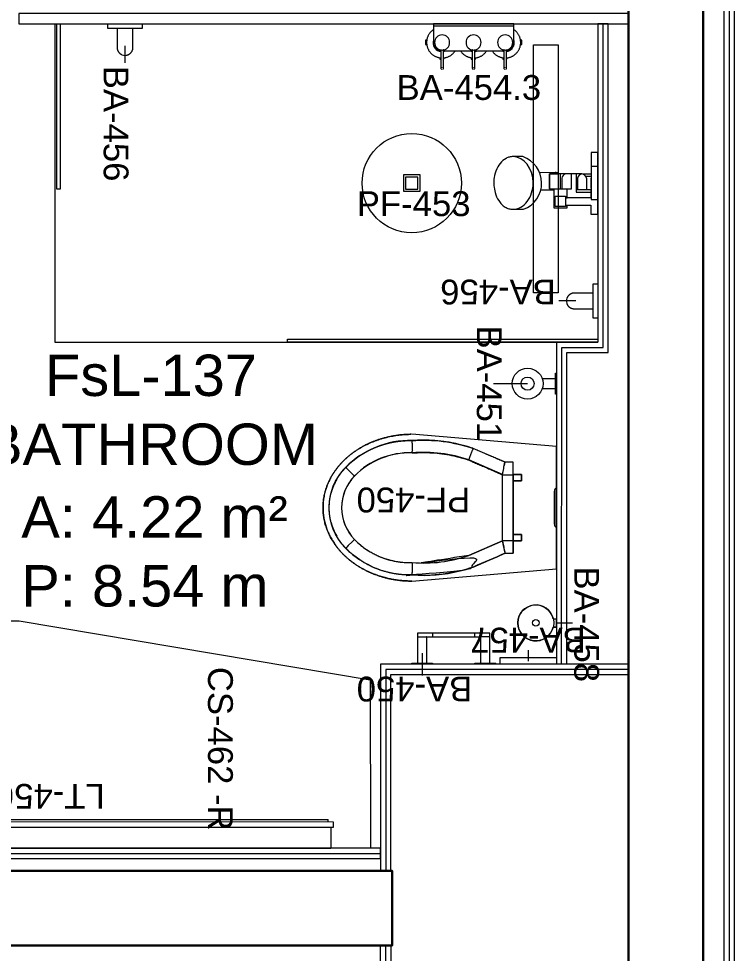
# Model space of a CAD drawing. Header units: centimetres. Extents: x 118932 to 154602, y -32682 to -23521.
# Drawn here: x 141401.2 to 141574.2, y -28250.2 to -28024.1 of the extents above; entities that cross this region are included whole.
import ezdxf

# ---------------------------------------------------------------- set-up
doc = ezdxf.new("R2010")
doc.units = ezdxf.units.CM
doc.header["$LTSCALE"] = 50
doc.header["$MEASUREMENT"] = 0
for name, color, linetype, lineweight, true_color in [('GEN_00_BL_Yazı', 7, 'Continuous', 0, 0x4f5250), ('GEN_00_BL_Ölçü Dış', 7, 'Continuous', 5, 0x766a5e), ('GEN_02_TF_Islak Hacim', 7, 'Continuous', 5, 0x007cb0), ('GEN_02_TF_Mobilya', 7, 'Continuous', 5, 0x745e3d), ('GEN_05_ML_Alçıpan', 7, 'Continuous', 18, 0x008b29), ('GEN_05_ML_Alçıpan_giydirme', 7, 'Continuous', 18, 0x7ebab5), ('KALACAK DUVARLAR', 7, 'Continuous', 30, 0x005387)]:
    doc.layers.add(name, color=color, linetype=linetype, lineweight=lineweight, true_color=true_color)
doc.styles.add('ARIAL', font='arial.ttf')
doc.styles.add('Arial_6', font='arial.ttf', dxfattribs={"height": 59.5325})

# ---------------------------------------------------------------- blocks, each defined once
blk = doc.blocks.new('KALACAK DUVALAR LEVEL 0 C BLOK')
at = {"layer": 'KALACAK DUVARLAR', "elevation": 0}
blk.add_lwpolyline([(651.07, 576.4), (633.07, 576.4), (633.07, 135.43), (589.76, 135.43), (589.76, 122.43), (651.07, 122.43)], close=True, dxfattribs=at)
blk.add_lwpolyline([(394.95, 346.83), (575.91, 346.83), (575.91, 364.83), (394.77, 364.83)], dxfattribs=at)
blk = doc.blocks.new('452 faucet')
at = {"layer": 'GEN_02_TF_Islak Hacim'}
for p, q in [((-1.94, 2.66), (-2.04, 2.66)), ((-2.04, 2.15), (-1.95, 2.15))]:
    blk.add_line(p, q, dxfattribs=at)
at = {"layer": 'GEN_02_TF_Islak Hacim', "flags": 128}
for points in [[(2.66, 1.5), (10.93, 9.85), (7.98, 12.81), (-0.43, 4.57)], [(2.77, 1.91), (7.78, 6.92), (4.95, 9.74), (-0.12, 4.67)]]:
    blk.add_lwpolyline(points, dxfattribs=at)
at = {"layer": 'GEN_02_TF_Islak Hacim'}
for start, end in [(103.2039, 349.4026), (111.0963, 172.457), (184.6196, 339.2871)]:
    blk.add_arc((0.43, 2.35), 2.38, start, end, dxfattribs=at)
blk = doc.blocks.new('pr 451 rooms sink')
at = {"layer": 'GEN_00_BL_Yazı'}
blk.add_line((-9.51, -14.12), (-9.51, -11.21), dxfattribs=at)
at = {"layer": 'GEN_02_TF_Islak Hacim'}
for radius in [20, 18.5, 3.27]:
    blk.add_circle((0, -5), radius, dxfattribs=at)
blk.add_blockref('452 faucet', (-17.93, -22.35))
at = {"layer": 'GEN_00_BL_Yazı', "char_height": 6, "width": 26.0709, "attachment_point": 1, "style": 'Arial_6'}
for s, insert in [('PF-451', (-10.85, 6.59)), ('PF-452', (-14.51, -6.87))]:
    blk.add_mtext(s, dxfattribs=dict(at, insert=insert))
blk = doc.blocks.new('RIGHT 462 TEZGAH')
at = {"layer": 'GEN_02_TF_Islak Hacim'}
blk.add_lwpolyline([(37.08, 37.08), (-1.81, -1.81), (-47.77, 44.15), (-97.71, 114.31), (-68.98, 143.15), (37.08, 37.08)], dxfattribs=at)
at = {"rotation": 136.276019371548}
blk.add_blockref('pr 451 rooms sink', (-10.57, 38.77), dxfattribs=at)
at = {"layer": 'GEN_00_BL_Yazı', "insert": (-76.43, 88.58), "char_height": 6, "width": 40.3913, "attachment_point": 1, "rotation": 45, "style": 'Arial_6'}
blk.add_mtext('CS-462 -R', dxfattribs=at)
blk = doc.blocks.new('40LIK DUS CAMİ')
at = {"layer": 'GEN_02_TF_Islak Hacim', "elevation": 0}
blk.add_lwpolyline([(0, 1.24), (40, 1.24), (40, 0.44), (0, 0.44)], close=True, dxfattribs=at)
blk = doc.blocks.new('75lik DUS CAMİ')
at = {"layer": 'GEN_02_TF_Islak Hacim'}
blk.add_lwpolyline([(0, 0), (0, 75), (0.8, 75), (0.8, 0)], close=True, dxfattribs=at)
blk = doc.blocks.new('Raindance shower combo - PF-453 SHOWER SYSTEM-14821002-TYPE J')
at = {"layer": 'GEN_02_TF_Islak Hacim'}
for p, q in [((50.6, -3), (50.6, -19.3)), ((85, -3), (50.6, -3)), ((50.6, -19.3), (85, -19.3)), ((85, -3), (85, -19.6)), ((165, -3), (85, -3)), ((85, -19.6), (165, -19.6)), ((103.2, -19.6), (103.2, -39.9)), ((109.1, -19.6), (109.1, -32.1)), ((136.8, -19.6), (113.1, -19.6)), ((138.6, -20.1), (160.7, -20.1)), ((140.8, -55.5), (140.8, -20.1)), ((146.7, -55.5), (146.7, -20.1)), ((160.7, -20.1), (160.7, -77.5)), ((165, -19.6), (165, -3)), ((200.1, -3), (165, -3)), ((178, -20.1), (200.1, -20.1)), ((178, -77.4), (178, -20.1)), ((200.1, -20.1), (200.1, -3)), ((102.9, -41.5), (102.9, -80.9)), ((102.9, -55.5), (146.7, -55.5)), ((139, -66.9), (102.9, -66.9)), ((136.8, -55.5), (140.8, -55.5)), ((139, -119.9), (139, -66.9)), ((102.9, -80.9), (102.9, -119.9)), ((139.3, -77.5), (139.3, -109.5)), ((160.7, -77.5), (139.3, -77.5)), ((156.8, -106), (156.8, -81)), ((156.8, -81), (181.8, -81)), ((160.7, -81), (160.7, -77.4)), ((185.2, -77.4), (178, -77.4)), ((178, -81), (178, -77.4)), ((181.8, -81), (181.8, -106)), ((185.2, -109.5), (185.2, -77.4)), ((99.5, -106.3), (100.1, -143.6)), ((139, -93.7), (102.9, -93.7)), ((102.9, -119.9), (102.9, -97.5)), ((139.3, -109.5), (185.2, -109.5)), ((142.3, -109.5), (141.8, -141)), ((181.8, -106), (156.8, -106)), ((102.9, -119.9), (139, -119.9)), ((139, -119.9), (102.9, -119.9)), ((61, -184.6), (61, -208.3)), ((188.3, -208.3), (188.3, -182.8))]:
    blk.add_line(p, q, dxfattribs=at)
for points in [[(113.1, -30.8), (140.8, -30.8)], [(113.1, -52.1), (140.8, -52.1)], [(113.1, -89.8), (139, -89.8)]]:
    blk.add_lwpolyline(points, dxfattribs=at)
for points in [[(144.9, -433), (105.1, -433), (105.1, -473), (144.9, -473)], [(139.7, -438.3), (110.3, -438.4), (110.3, -467.8), (139.7, -467.8)]]:
    blk.add_lwpolyline(points, close=True, dxfattribs=at)
blk.add_circle((125, -453), 120, dxfattribs=at)
for centre, radius, start, end in [((114.5, -42.3), 11.6, 96.5318, 176.0334), ((114.4, -40.6), 11.5, 184.4156, 263.9068), ((114.5, -78), 12, 194.0613, 263.6059), ((114.5, -78), 12, 194.0613, 263.6059), ((112.1, -106), 12.6, 137, 181), ((125, -206.5), 67.6, 20.5435, 161.0787)]:
    blk.add_arc(centre, radius, start, end, dxfattribs=at)
for major_axis, start_param, end_param in [((63.7, 0), 1.576448, 3.141593), ((-63.7, 0), 3.141593, 4.718041)]:
    blk.add_ellipse((124.7, -208.3), major_axis=major_axis, ratio=0.765186, start_param=start_param, end_param=end_param, dxfattribs=at)
blk.add_open_spline([(61, -208.3), (61, -211.2), (61.7, -216.8), (66, -227.8), (76.3, -240.1), (95.1, -250.7), (112.3, -254.4), (122.2, -254.8), (124.3, -254.8), (134.9, -254.1), (148.1, -251.6), (155.1, -249.5), (165.5, -244.8), (176.6, -235.8), (183.3, -227.4), (187.4, -218), (188.3, -211.6), (188.3, -208.3)], degree=3, knots=[0, 0, 0, 0, 0.058333, 0.116667, 0.233333, 0.35, 0.466667, 0.498213, 0.618018, 0.668587, 0.668587, 0.668587, 0.782182, 0.848848, 0.915515, 0.982182, 1.048848, 1.048848, 1.048848, 1.048848], dxfattribs=at)
at = {"layer": 'GEN_00_BL_Yazı', "insert": (144.9, -585.7), "char_height": 60, "width": 132.711, "attachment_point": 1, "rotation": 90, "style": 'Arial_6'}
blk.add_mtext('PF-453', dxfattribs=at)
blk = doc.blocks.new('sanitary bag dispenser - BA-457 BAG DISPENSER-14823600-TYPE J')
at = {"layer": 'GEN_00_BL_Yazı'}
blk.add_line((145, -37.4), (145, -10.5), dxfattribs=at)
at = {"layer": 'GEN_02_TF_Islak Hacim'}
blk.add_lwpolyline([(213, -3), (213, -19.4), (77, -19.4), (77, -3)], close=True, dxfattribs=at)
at = {"layer": 'GEN_00_BL_Yazı', "insert": (5.9, -31.4), "char_height": 60, "width": 265.421, "attachment_point": 1, "style": 'Arial_6'}
blk.add_mtext('BA-457', dxfattribs=at)
blk = doc.blocks.new('Toilet_wall_hung_6505 - PF-450 TOILET-12873441-TYPE GxL')
at = {"layer": 'GEN_02_TF_Islak Hacim'}
for p, q in [((-91.8, 508.9), (-95.2, 512.3)), ((91.4, 508.9), (94.8, 512.3)), ((-177.5, 355), (-148, 5.5)), ((-177.5, 355), (-148, 5.5)), ((148, 5.5), (177.5, 355)), ((148, 5.5), (177.5, 355)), ((-80.2, 136.2), (-115.5, 217.5)), ((-115.5, 217.5), (-80.2, 136.2)), ((-80.2, 136.2), (-115.5, 217.5)), ((79.8, 136.2), (115.2, 217.5)), ((109.8, 130), (143.1, 206.7)), ((109.8, 130), (143.1, 206.7)), ((-80.2, 136.2), (79.8, 136.2)), ((-80.2, 110), (-80.2, 136.2)), ((-110.2, 130), (-110.2, 110)), ((-110.2, 130), (-110.2, 110)), ((109.8, 110), (109.8, 130)), ((109.8, 110), (109.8, 130)), ((-110.2, 110), (109.8, 110)), ((-80.2, 110), (-110.2, 110)), ((-65.2, 90), (-80.2, 90)), ((80.2, 90), (65.2, 90)), ((-148, 5.5), (148, 5.5))]:
    blk.add_line(p, q, dxfattribs=at)
at = {"layer": 'GEN_02_TF_Islak Hacim', "flags": 128}
blk.add_lwpolyline([(-143.5, 206.7, -0.102893), (-162.7, 355, -0.208147), (-98, 515.2, -0.407287), (97.6, 515.2, -0.208147), (162.3, 355, -0.102893), (143.1, 206.7), (147.7, 220.6), (151.6, 234.8), (155, 249.1), (157.9, 263.5), (160.1, 278), (161.8, 292.6), (162.9, 307.2), (163.3, 321.9), (163.3, 336.6), (162.6, 351.3), (162.3, 355, 0.103003), (146.6, 441.8)], format="xyb", dxfattribs=at)
at = {"layer": 'GEN_02_TF_Islak Hacim'}
for points in [[(76.6, 493.8, 0.195174), (0, 525, 0.196091), (-77, 493.7, 0.210216), (-132.7, 354.3)], [(80.2, 136.2), (115.5, 217.5, 0.103229), (132.7, 354.3, 0.210216), (77, 493.7, 0.198067), (0, 525, 0.198067), (-77, 493.7), (-82.4, 499.3), (-91.8, 508.9)], [(-95.2, 512.3), (-98, 515.2, 0.051366), (-126.3, 481)], [(132.3, 354.3, 0.210348), (76.6, 493.8), (82, 499.3), (91.4, 508.9)], [(125.9, 481, 0.051366), (97.6, 515.2), (94.8, 512.3)]]:
    blk.add_lwpolyline(points, format="xyb", dxfattribs=at)
at = {"layer": 'GEN_02_TF_Islak Hacim', "flags": 128}
blk.add_lwpolyline([(-162.7, 355), (-163.5, 340.3), (-163.8, 325.6), (-163.4, 311), (-162.5, 296.3), (-161, 281.7), (-158.9, 267.1), (-156.2, 252.7), (-152.9, 238.4), (-149.1, 224.2), (-144.7, 210.2), (-143.5, 206.7), (-110.2, 130), (-110.2, 110)], dxfattribs=at)
at = {"layer": 'GEN_02_TF_Islak Hacim'}
for points in [[(-65.2, 110), (-65.2, 90), (-80.2, 90), (-80.2, 110), (-80.2, 90), (-65.2, 90)], [(80.2, 110), (80.2, 90), (65.2, 90), (65.2, 110), (65.2, 90), (80.2, 90)]]:
    blk.add_lwpolyline(points, close=True, dxfattribs=at)
for centre, radius, start, end in [((-0.2, 415), 140, 104.7131, 119.5056), ((-0.2, 415), 140, 60.4414, 75.181), ((-0.2, 415), 110, 45.7018, 134.2982), ((53.7, 360.8), 186.5, 134.5053, 181.9918), ((-54.1, 360.8), 186.5, 358.0082, 45.4947), ((203.5, 326.9), 337.3, 175.3479, 198.9228), ((-203.9, 326.9), 337.3, 341.0772, 4.6521)]:
    blk.add_arc(centre, radius, start, end, dxfattribs=at)
for points, weights, knots in [([(-177.5, 355), (-177.5, 433.7), (-145, 501.8), (-88.7, 541.2), (-32.5, 580.5), (32.5, 580.5), (88.8, 541.2), (145, 501.8), (177.5, 433.7), (177.5, 355), (177.5, 371.1), (174.5, 403.2), (161.3, 449.1), (139.9, 490.2), (111.6, 524.5), (77.7, 550.3), (39.8, 566.4), (13.3, 570), (0, 570), (-13.3, 570), (-39.8, 566.4), (-77.7, 550.3), (-111.6, 524.5), (-139.9, 490.2), (-161.3, 449.1), (-174.5, 403.2), (-177.5, 371.1), (-177.5, 355)], [1, 0.910683602523, 0.910683602523, 1, 0.910683602523, 0.910683602523, 1, 0.910683602523, 0.910683602523, 1, 1, 1, 1, 1, 1, 1, 1, 1, 1, 1, 1, 1, 1, 1, 1, 1, 1, 1], [0, 0, 0, 0, 1.047198, 1.047198, 1.047198, 2.094395, 2.094395, 2.094395, 3.141593, 3.141593, 3.141593, 3.28445, 3.427307, 3.570164, 3.713021, 3.855878, 3.998736, 4.141593, 4.141593, 4.141593, 4.28445, 4.427307, 4.570164, 4.713021, 4.855878, 4.998736, 5.141593, 5.141593, 5.141593, 5.141593]), ([(-115.5, 217.5), (-130.6, 261.6), (-136.4, 307.8), (-132.7, 354.3), (-136.4, 307.8), (-130.6, 261.6), (-115.5, 217.5), (-117.6, 216.7), (-121.8, 215.1), (-129.8, 212), (-137.3, 209.1), (-142.5, 207.1), (-143.5, 206.7), (-143.5, 206.7), (-160.1, 254.4), (-166.6, 304.6), (-162.7, 355), (-162.7, 356.5), (-162.7, 358), (-162.8, 359.6), (-162.7, 362.5), (-162.7, 365.3), (-162.6, 368.2), (-162.5, 371.1), (-162.3, 374), (-162.2, 376.9), (-161.9, 379.7), (-161.6, 382.6), (-161.4, 385.5), (-161, 388.4), (-160.6, 391.2), (-160.2, 394.1), (-159.7, 396.9), (-159.2, 399.8), (-158.7, 402.6), (-158.1, 405.4), (-157.5, 408.2), (-156.8, 411.1), (-156.1, 413.8), (-155.4, 416.6), (-154.7, 419.4), (-153.8, 422.2), (-153, 425), (-152.2, 427.7), (-151.2, 430.4), (-150.3, 433.2), (-149.3, 435.9), (-148.3, 438.6), (-147.2, 441.3), (-146.1, 444), (-145, 446.6), (-143.8, 449.2), (-142.7, 451.9), (-141.4, 454.5), (-140.1, 457.1), (-138.9, 459.7), (-137.5, 462.2), (-136.1, 464.7), (-134.7, 467.3), (-133.3, 469.8), (-131.8, 472.2), (-130.3, 474.7), (-128.8, 477.1), (-127.2, 479.6), (-125.6, 482), (-124, 484.4), (-122.3, 486.7), (-120.6, 489.1), (-118.9, 491.4), (-117.1, 493.6), (-115.4, 495.9), (-113.5, 498.2), (-111.7, 500.4), (-109.8, 502.6), (-107.9, 504.7), (-106, 506.9), (-104, 509), (-102, 511.1), (-100, 513.1), (-98, 515.2), (-97.5, 515.7), (-97, 516.1), (-96.5, 516.6), (-95.1, 517.9), (-93.7, 519.1), (-92.4, 520.4), (-90.9, 521.6), (-89.5, 522.8), (-88.1, 524), (-86.6, 525.1), (-85.1, 526.3), (-83.6, 527.4), (-82.1, 528.5), (-80.6, 529.6), (-79.1, 530.7), (-77.5, 531.7), (-76, 532.7), (-74.4, 533.7), (-72.8, 534.7), (-71.2, 535.6), (-69.6, 536.6), (-67.9, 537.5), (-66.3, 538.4), (-64.7, 539.3), (-63, 540.1), (-61.3, 540.9), (-59.6, 541.7), (-57.9, 542.5), (-56.2, 543.3), (-54.5, 544), (-52.8, 544.7), (-51.1, 545.4), (-49.3, 546.1), (-47.6, 546.7), (-45.8, 547.3), (-44, 548), (-42.3, 548.5), (-40.5, 549.1), (-38.7, 549.6), (-36.9, 550.1), (-35.1, 550.6), (-33.3, 551), (-31.5, 551.4), (-29.6, 551.8), (-27.8, 552.2), (-26, 552.6), (-24.1, 552.9), (-22.3, 553.2), (-20.5, 553.5), (-18.6, 553.8), (-16.8, 554), (-14.9, 554.2), (-13, 554.4), (-11.2, 554.6), (-9.3, 554.7), (-7.5, 554.8), (-5.6, 554.9), (-3.7, 554.9), (-1.9, 555), (0, 555), (0.5, 555), (1.1, 555), (1.6, 555), (3.5, 554.9), (5.4, 554.9), (7.2, 554.8), (9.1, 554.7), (11, 554.5), (12.8, 554.4), (14.7, 554.2), (16.5, 554), (18.4, 553.8), (20.2, 553.5), (22.1, 553.2), (23.9, 552.9), (25.8, 552.5), (27.6, 552.2), (29.4, 551.8), (31.2, 551.4), (33.1, 551), (34.9, 550.5), (36.7, 550), (38.5, 549.5), (40.3, 549), (42, 548.5), (43.8, 547.9), (45.6, 547.3), (47.3, 546.7), (49.1, 546), (50.8, 545.4), (52.6, 544.7), (54.3, 543.9), (56, 543.2), (57.7, 542.4), (59.4, 541.7), (61.1, 540.9), (62.8, 540), (64.4, 539.2), (66.1, 538.3), (67.7, 537.4), (69.3, 536.5), (71, 535.6), (72.5, 534.6), (74.1, 533.6), (75.7, 532.6), (77.3, 531.6), (78.8, 530.5), (80.4, 529.5), (81.9, 528.4), (83.4, 527.3), (84.9, 526.2), (86.3, 525), (87.8, 523.9), (89.3, 522.7), (90.7, 521.5), (92.1, 520.3), (93.5, 519), (94.9, 517.8), (96.2, 516.5), (97.6, 515.2), (98.7, 514.1), (99.7, 513), (100.8, 512), (102.8, 509.9), (104.8, 507.8), (106.7, 505.6), (108.6, 503.5), (110.5, 501.3), (112.4, 499.1), (114.2, 496.8), (116, 494.6), (117.8, 492.3), (119.5, 490), (121.2, 487.7), (122.9, 485.4), (124.5, 483), (126.1, 480.6), (127.8, 478.2), (129.3, 475.7), (130.8, 473.3), (132.3, 470.8), (133.7, 468.3), (135.1, 465.8), (136.6, 463.3), (137.9, 460.7), (139.2, 458.1), (140.5, 455.6), (141.7, 452.9), (142.9, 450.3), (144.1, 447.7), (145.3, 445), (146.4, 442.4), (147.5, 439.7), (148.5, 437), (149.5, 434.3), (150.5, 431.6), (151.4, 428.8), (152.2, 426.1), (153.1, 423.4), (153.9, 420.6), (154.7, 417.8), (155.5, 415), (156.1, 412.2), (156.8, 409.4), (157.5, 406.6), (158, 403.8), (158.6, 400.9), (159.1, 398.1), (159.6, 395.2), (160, 392.4), (160.5, 389.5), (160.8, 386.7), (161.1, 383.8), (161.4, 380.9), (161.7, 378.1), (161.9, 375.2), (162.1, 372.3), (162.2, 369.4), (162.3, 366.5), (162.4, 363.7), (162.3, 360.8), (162.3, 357.9), (162.3, 355)], [1, 0.985941487209, 0.985941487209, 1, 0.985941483871, 0.985941483871, 1, 1, 1, 1, 1, 1, 1, 1, 0.986032014241, 0.986032014241, 1, 1, 1, 1, 1, 1, 1, 1, 1, 1, 1, 1, 1, 1, 1, 1, 1, 1, 1, 1, 1, 1, 1, 1, 1, 1, 1, 1, 1, 1, 1, 1, 1, 1, 1, 1, 1, 1, 1, 1, 1, 1, 1, 1, 1, 1, 1, 1, 1, 1, 1, 1, 1, 1, 1, 1, 1, 1, 1, 1, 1, 1, 1, 1, 1, 1, 1, 1, 1, 1, 1, 1, 1, 1, 1, 1, 1, 1, 1, 1, 1, 1, 1, 1, 1, 1, 1, 1, 1, 1, 1, 1, 1, 1, 1, 1, 1, 1, 1, 1, 1, 1, 1, 1, 1, 1, 1, 1, 1, 1, 1, 1, 1, 1, 1, 1, 1, 1, 1, 1, 1, 1, 1, 1, 1, 1, 1, 1, 1, 1, 1, 1, 1, 1, 1, 1, 1, 1, 1, 1, 1, 1, 1, 1, 1, 1, 1, 1, 1, 1, 1, 1, 1, 1, 1, 1, 1, 1, 1, 1, 1, 1, 1, 1, 1, 1, 1, 1, 1, 1, 1, 1, 1, 1, 1, 1, 1, 1, 1, 1, 1, 1, 1, 1, 1, 1, 1, 1, 1, 1, 1, 1, 1, 1, 1, 1, 1, 1, 1, 1, 1, 1, 1, 1, 1, 1, 1, 1, 1, 1, 1, 1, 1, 1, 1, 1, 1, 1, 1, 1, 1, 1, 1, 1, 1, 1, 1, 1, 1, 1, 1, 1, 1, 1, 1, 1, 1, 1, 1, 1, 1, 1, 1, 1, 1, 1, 1], [0, 0, 0, 0, 0.411459, 0.411459, 0.411459, 0.822918, 0.822918, 0.822918, 0.965775, 1.108632, 1.394346, 1.608632, 1.822918, 1.822918, 1.822918, 2.233045, 2.233045, 2.233045, 3.233045, 3.233045, 3.233045, 4.233045, 4.233045, 4.233045, 5.233045, 5.233045, 5.233045, 6.233045, 6.233045, 6.233045, 7.233045, 7.233045, 7.233045, 8.233045, 8.233045, 8.233045, 9.233045, 9.233045, 9.233045, 10.233045, 10.233045, 10.233045, 11.233045, 11.233045, 11.233045, 12.233045, 12.233045, 12.233045, 13.233045, 13.233045, 13.233045, 14.233045, 14.233045, 14.233045, 15.233045, 15.233045, 15.233045, 16.233045, 16.233045, 16.233045, 17.233045, 17.233045, 17.233045, 18.233045, 18.233045, 18.233045, 19.233045, 19.233045, 19.233045, 20.233045, 20.233045, 20.233045, 21.233045, 21.233045, 21.233045, 22.233045, 22.233045, 22.233045, 23.233045, 23.233045, 23.233045, 24.233045, 24.233045, 24.233045, 25.233045, 25.233045, 25.233045, 26.233045, 26.233045, 26.233045, 27.233045, 27.233045, 27.233045, 28.233045, 28.233045, 28.233045, 29.233045, 29.233045, 29.233045, 30.233045, 30.233045, 30.233045, 31.233045, 31.233045, 31.233045, 32.233045, 32.233045, 32.233045, 33.233045, 33.233045, 33.233045, 34.233045, 34.233045, 34.233045, 35.233045, 35.233045, 35.233045, 36.233045, 36.233045, 36.233045, 37.233045, 37.233045, 37.233045, 38.233045, 38.233045, 38.233045, 39.233045, 39.233045, 39.233045, 40.233045, 40.233045, 40.233045, 41.233045, 41.233045, 41.233045, 42.233045, 42.233045, 42.233045, 43.233045, 43.233045, 43.233045, 44.233045, 44.233045, 44.233045, 45.233045, 45.233045, 45.233045, 46.233045, 46.233045, 46.233045, 47.233045, 47.233045, 47.233045, 48.233045, 48.233045, 48.233045, 49.233045, 49.233045, 49.233045, 50.233045, 50.233045, 50.233045, 51.233045, 51.233045, 51.233045, 52.233045, 52.233045, 52.233045, 53.233045, 53.233045, 53.233045, 54.233045, 54.233045, 54.233045, 55.233045, 55.233045, 55.233045, 56.233045, 56.233045, 56.233045, 57.233045, 57.233045, 57.233045, 58.233045, 58.233045, 58.233045, 59.233045, 59.233045, 59.233045, 60.233045, 60.233045, 60.233045, 61.233045, 61.233045, 61.233045, 62.233045, 62.233045, 62.233045, 63.233045, 63.233045, 63.233045, 64.233045, 64.233045, 64.233045, 65.233045, 65.233045, 65.233045, 66.233045, 66.233045, 66.233045, 67.233045, 67.233045, 67.233045, 68.233045, 68.233045, 68.233045, 69.233045, 69.233045, 69.233045, 70.233045, 70.233045, 70.233045, 71.233045, 71.233045, 71.233045, 72.233045, 72.233045, 72.233045, 73.233045, 73.233045, 73.233045, 74.233045, 74.233045, 74.233045, 75.233045, 75.233045, 75.233045, 76.233045, 76.233045, 76.233045, 77.233045, 77.233045, 77.233045, 78.233045, 78.233045, 78.233045, 79.233045, 79.233045, 79.233045, 80.233045, 80.233045, 80.233045, 81.233045, 81.233045, 81.233045, 82.233045, 82.233045, 82.233045, 83.233045, 83.233045, 83.233045, 84.233045, 84.233045, 84.233045, 84.233045]), ([(-77, 493.8), (-114.8, 456.6), (-134.5, 407.3), (-132.7, 354.3), (-136, 354.4), (-142.7, 354.5), (-152.7, 354.8), (-160.6, 354.9), (-162.7, 355), (-162.7, 355), (-163.1, 369.8), (-162, 384.6), (-159.3, 399.2)], [1, 0.943504881062, 0.943504881062, 1, 1, 1, 1, 1, 1, 1, 0.996491355806, 0.996491355806, 1], [0, 0, 0, 0, 0.8293, 0.8293, 0.8293, 1.043586, 1.257872, 1.543586, 1.8293, 1.8293, 1.8293, 2.034582, 2.034582, 2.034582, 2.034582]), ([(162.3, 355), (166.2, 304.6), (159.7, 254.4), (143.1, 206.7), (132, 181.1), (120.9, 155.6), (109.8, 130), (109.8, 123.3), (109.8, 116.7), (109.8, 110), (99.8, 110), (89.8, 110), (79.8, 110), (79.8, 118.7), (79.8, 127.5), (79.8, 136.2), (91.6, 163.3), (103.4, 190.4), (115.2, 217.5), (130.3, 261.6), (136, 307.8), (132.3, 354.3), (135.6, 354.3), (142.3, 354.5), (152.3, 354.8), (160.2, 354.9), (162.3, 355), (162.3, 355)], [1, 0.986032014241, 0.986032014241, 1, 1, 1, 1, 1, 1, 1, 1, 1, 1, 1, 1, 1, 1, 1, 1, 0.985941483871, 0.985941483871, 1, 1, 1, 1, 1, 1, 1], [0, 0, 0, 0, 0.410127, 0.410127, 0.410127, 1.410127, 1.410127, 1.410127, 2.410127, 2.410127, 2.410127, 3.410127, 3.410127, 3.410127, 4.410127, 4.410127, 4.410127, 5.410127, 5.410127, 5.410127, 5.821586, 5.821586, 5.821586, 6.035872, 6.250158, 6.535872, 6.821586, 6.821586, 6.821586, 6.821586])]:
    blk.add_rational_spline(points, weights, degree=3, knots=knots, dxfattribs=at)
for points, knots in [([(-80.2, 136.2), (-82.8, 135.7), (-88, 134.6), (-95.4, 133.1), (-101.7, 131.8), (-108.1, 130.4), (-110.2, 130), (-110.2, 130), (-121.3, 155.6), (-132.4, 181.1), (-143.5, 206.7), (-132.4, 181.1), (-121.3, 155.6), (-110.2, 130), (-100.2, 132.1), (-90.2, 134.2), (-80.2, 136.2), (-26.9, 136.2), (26.5, 136.2), (79.8, 136.2), (79.8, 127.5), (79.8, 118.7), (79.8, 110), (26.5, 110), (-26.9, 110), (-80.2, 110), (-80.2, 118.7), (-80.2, 127.5), (-80.2, 136.2), (-26.9, 136.2), (26.5, 136.2), (79.8, 136.2), (89.8, 134.2), (99.9, 132.2), (109.9, 130.2)], [0, 0, 0, 0, 0.166667, 0.333333, 0.5, 0.666667, 1, 1, 1, 2, 2, 2, 3, 3, 3, 4, 4, 4, 5, 5, 5, 6, 6, 6, 7, 7, 7, 8, 8, 8, 9, 9, 9, 10, 10, 10, 10]), ([(115.2, 217.5), (118.3, 216.3), (124.6, 213.9), (133.9, 210.3), (141.2, 207.4), (143.1, 206.7), (143.1, 206.7)], [-1, -1, -1, -1, -0.785714, -0.571429, -0.285714, 0, 0, 0, 0]), ([(79.8, 136.2), (82.4, 135.7), (87.7, 134.6), (95, 133.1), (101.3, 131.8), (107.7, 130.4), (109.8, 130), (109.8, 130)], [0, 0, 0, 0, 0.166667, 0.333333, 0.5, 0.666667, 1, 1, 1, 1]), ([(-48.3, 5.5), (-48.2, 5.7), (-47.9, 6.1), (-47.5, 6.6), (-46.9, 7.2), (-46.1, 8), (-45.2, 8.6), (-44.4, 9), (-43.6, 9.3), (-42.2, 9.8), (-40.9, 10), (-40, 10), (-13.3, 10), (13.3, 10), (40, 10), (13.3, 10), (-13.3, 10), (-40, 10), (-13.3, 10), (13.3, 10), (40, 10), (40.9, 10), (42.2, 9.8), (43.8, 9.3), (44.8, 8.8), (45.6, 8.3), (46.3, 7.8), (46.9, 7.2), (47.5, 6.6), (47.9, 6.1), (48.2, 5.7), (48.3, 5.5)], [0, 0, 0, 0, 0.043096, 0.084763, 0.12643, 0.209763, 0.293096, 0.334763, 0.37643, 0.459763, 0.62643, 0.62643, 0.62643, 1.62643, 1.62643, 1.62643, 2.62643, 2.62643, 2.62643, 3.62643, 3.62643, 3.62643, 3.793096, 3.87643, 3.959763, 4.00143, 4.043096, 4.12643, 4.168096, 4.209763, 4.25286, 4.25286, 4.25286, 4.25286])]:
    blk.add_open_spline(points, degree=3, knots=knots, dxfattribs=at)
at = {"layer": 'GEN_00_BL_Yazı', "insert": (49.5, 214), "char_height": 60, "width": 260.709, "attachment_point": 7, "rotation": 90, "style": 'Arial_6'}
blk.add_mtext('PF-450', dxfattribs=at)
blk = doc.blocks.new('Accessory-Tissue_Holder-KOHLER-Composed-K-73148 - BA-451 SPARE TP-14820996-TYPE GxL')
at = {"layer": 'GEN_00_BL_Yazı'}
blk.add_line((-52678, -5376.6), (-52678.1, -5294), dxfattribs=at)
at = {"layer": 'GEN_02_TF_Islak Hacim'}
blk.add_lwpolyline([(-52653.4, -5226.7), (-52667.2, -5226.7), (-52688.8, -5226.7), (-52702.6, -5226.7, -0.414214), (-52703.4, -5225.8), (-52703.4, -5224.2), (-52652.6, -5224.2), (-52652.6, -5225.8, -0.414214)], format="xyb", close=True, dxfattribs=at)
for points in [[(-52688.8, -5226.7, 0.414214), (-52689.4, -5227.3), (-52689.4, -5258.6)], [(-52666.5, -5258.6), (-52666.5, -5227.3, 0.414214), (-52667.2, -5226.7)]]:
    blk.add_lwpolyline(points, format="xyb", dxfattribs=at)
for radius in [37.3, 15.9]:
    blk.add_circle((-52678, -5294.1), radius, dxfattribs=at)
at = {"layer": 'GEN_00_BL_Yazı', "insert": (-52538.9, -5356.8), "char_height": 60, "width": 265.421, "attachment_point": 3, "style": 'Arial_6'}
blk.add_mtext('BA-451', dxfattribs=at)
blk = doc.blocks.new('Accessory-Tissue_Holder-KOHLER-Composed-K-73147 - BA-450 TOILET PAPER HOLDER-14820997-TYPE GxL')
at = {"layer": 'GEN_00_BL_Yazı'}
blk.add_line((-51986.7, -5251.1), (-51986.7, -5197.1), dxfattribs=at)
at = {"layer": 'GEN_02_TF_Islak Hacim', "lineweight": 13}
for p, q in [((-52113.8, -5290.7), (-52113.8, -5299.6)), ((-52012.2, -5299.6), (-52012.2, -5290.7))]:
    blk.add_line(p, q, dxfattribs=at)
for points in [[(-52113.8, -5224.2), (-52113.8, -5225.9, -0.414214), (-52114.6, -5226.7), (-52128.5, -5226.7), (-52149.8, -5226.7), (-52163.8, -5226.7, -0.414214), (-52164.6, -5225.9), (-52164.6, -5224.2), (-52113.8, -5224.2)], [(-51961.4, -5224.2), (-51961.4, -5225.9, -0.414214), (-51962.2, -5226.7), (-51976.1, -5226.7), (-51997.4, -5226.7), (-52011.4, -5226.7, -0.414214), (-52012.2, -5225.9), (-52012.2, -5224.2), (-51961.4, -5224.2)], [(-51976.2, -5290.7, 0.414214), (-51975.3, -5289.9), (-51975.3, -5227.5, 0.414214), (-51976.1, -5226.7), (-51997.4, -5226.7, 0.414214), (-51998.2, -5227.5), (-51998.2, -5289.9, 0.414214), (-51997.4, -5290.7)], [(-52149.8, -5290.7, 0.414214), (-52150.6, -5291.5), (-52150.6, -5298.8, 0.414214), (-52149.8, -5299.6), (-51976.2, -5299.6, 0.414214), (-51975.3, -5298.8), (-51975.3, -5291.5, 0.414214), (-51976.2, -5290.7), (-51997.4, -5290.7), (-52128.6, -5290.7)]]:
    blk.add_lwpolyline(points, format="xyb", dxfattribs=at)
blk.add_lwpolyline([(-52149.8, -5226.7, 0.414214), (-52150.6, -5227.5), (-52150.6, -5289.9, 0.414214), (-52149.8, -5290.7), (-52128.6, -5290.7, 0.414214), (-52127.7, -5289.9), (-52127.7, -5227.5, 0.414214), (-52128.5, -5226.7), (-52149.8, -5226.7)], format="xyb", close=True, dxfattribs=at)
at = {"layer": 'GEN_00_BL_Yazı', "insert": (-52108.1, -5134.2), "char_height": 60, "width": 265.421, "attachment_point": 1, "style": 'Arial_6'}
blk.add_mtext('BA-450', dxfattribs=at)
blk = doc.blocks.new('Escobillero-pared_Tres-Max-tres_13463624 - BA-458 TOILET BRUSH HOLDER-14820998-TYPE J')
at = {"layer": 'GEN_00_BL_Yazı'}
blk.add_line((0, 50), (0, 88.6), dxfattribs=at)
at = {"layer": 'GEN_02_TF_Islak Hacim'}
for p, q in [((-10, 42.3), (-10, 50)), ((-10, 50), (10, 50)), ((10, 50), (-10, 50)), ((-10, 42.3), (-10, 50)), ((10, 50), (10, 42.3)), ((10, 42.3), (10, 50))]:
    blk.add_line(p, q, dxfattribs=at)
for radius in [43.5, 8]:
    blk.add_circle((0, 0), radius, dxfattribs=at)
blk.add_arc((0, 0), 43.5, 103.2903, 76.7097, dxfattribs=at)
at = {"layer": 'GEN_00_BL_Yazı', "insert": (143, 153.2), "char_height": 60, "width": 265.421, "attachment_point": 3, "style": 'Arial_6'}
blk.add_mtext('BA-458', dxfattribs=at)
blk = doc.blocks.new('Soap Dispenser - Trio - BA-454 SOAP DISPENSER triple-14820993-TYPE GxL')
at = {"layer": 'GEN_02_TF_Islak Hacim'}
for p, q in [((-79.4, 102.6), (-79.4, 62.6)), ((-73.5, 62.6), (-73.5, 102.6)), ((-3, 102.6), (-3, 62.6)), ((3, 62.6), (3, 102.6)), ((73.1, 102.6), (73.1, 62.6)), ((79, 62.6), (79, 102.6)), ((-79, 85), (-80.8, 85)), ((-80.8, 85), (-80.8, 82.9)), ((-80.8, 82.9), (-79, 82.9)), ((-80.8, 82.9), (-80.8, 81.6)), ((-70.8, 85), (-74.1, 85)), ((-73.9, 82.9), (-70.8, 82.9)), ((-70.8, 82.9), (-70.8, 85)), ((-70.8, 81.6), (-70.8, 82.9)), ((-2.6, 85), (-4.4, 85)), ((-4.4, 85), (-4.4, 83.1)), ((-4.4, 83.1), (-2.6, 83.1)), ((-4.4, 83.1), (-4.4, 81.6)), ((2.3, 83.1), (5.6, 83.1)), ((5.6, 85), (2.4, 85)), ((5.6, 83.1), (5.6, 85)), ((5.6, 81.6), (5.6, 83.1)), ((73.5, 85), (71.7, 85)), ((71.7, 85), (71.7, 83.1)), ((71.7, 83.1), (73.5, 83.1)), ((71.7, 83.1), (71.7, 81.6)), ((81.7, 85), (78.4, 85)), ((78.4, 83.1), (81.7, 83.1)), ((81.7, 83.1), (81.7, 85)), ((81.7, 81.6), (81.7, 83.1)), ((-114.6, 49.5), (-117, 49.5)), ((-117, 49.5), (-117, 39.5)), ((-114.6, 39.5), (-114.6, 49.5)), ((-112.7, 49.5), (-114.6, 49.5)), ((-79.4, 62.6), (-79.3, 62.6)), ((-77.9, 62.6), (-79.4, 62.6)), ((-73.5, 62.6), (-75, 62.6)), ((-2.9, 65), (-73.6, 65)), ((-73.6, 62.6), (-73.5, 62.6)), ((-3, 62.6), (-2.9, 62.6)), ((-1.5, 62.6), (-3, 62.6)), ((3, 62.6), (1.5, 62.6)), ((73.2, 65), (2.9, 65)), ((2.9, 62.6), (3, 62.6)), ((73.1, 62.6), (73.2, 62.6)), ((74.5, 62.6), (73.1, 62.6)), ((79, 62.6), (77.5, 62.6)), ((78.9, 62.6), (79, 62.6)), ((114.2, 49.5), (112.3, 49.5)), ((115.9, 49.5), (114.2, 49.5)), ((114.2, 49.5), (114.2, 39.5)), ((115.9, 39.5), (115.9, 49.5)), ((-117, 39.5), (-114.6, 39.5)), ((-114.6, 39.5), (-112.5, 39.5)), ((-97, 45), (-97, 0)), ((97, 0), (97, 45)), ((112.3, 39.5), (114.2, 39.5)), ((114.2, 39.5), (115.9, 39.5)), ((97, 5), (-97, 5)), ((-97, 5), (-97, 0)), ((-97, 0), (97, 0)), ((-97, 0), (97, 0)), ((97, 0), (97, 5))]:
    blk.add_line(p, q, dxfattribs=at)
at = {"layer": 'GEN_02_TF_Islak Hacim', "flags": 128}
for points in [[(-79.4, 107.6), (-79.4, 107.6), (-79.4, 107.6), (-79.4, 107.6), (-79.4, 107.5), (-79.4, 107.5), (-79.4, 107.4), (-79.4, 107.4), (-79.4, 107.3), (-79.4, 107.3), (-79.4, 107.2), (-79.4, 107.1), (-79.4, 107), (-79.4, 106.9), (-79.4, 106.8), (-79.4, 106.7), (-79.4, 106.6), (-79.4, 106.5), (-79.4, 106.4), (-79.4, 106.2), (-79.4, 106.1), (-79.4, 105.9), (-79.4, 105.8), (-79.4, 105.6), (-79.4, 105.5), (-79.4, 105.3), (-79.4, 105.1), (-79.4, 104.9), (-79.4, 104.8), (-79.4, 104.6), (-79.4, 104.4), (-79.4, 104.2), (-79.4, 104), (-79.4, 103.8), (-79.4, 103.6), (-79.4, 103.4), (-79.4, 103.2), (-79.4, 103), (-79.4, 102.8), (-79.4, 102.6), (-79.4, 102.6)], [(-73.5, 102.6), (-73.5, 102.8), (-73.5, 103), (-73.5, 103.2), (-73.5, 103.4), (-73.5, 103.6), (-73.5, 103.8), (-73.5, 104), (-73.5, 104.2), (-73.5, 104.4), (-73.5, 104.5), (-73.5, 104.7), (-73.5, 104.9), (-73.5, 105.1), (-73.5, 105.2), (-73.5, 105.4), (-73.5, 105.6), (-73.5, 105.7), (-73.5, 105.9), (-73.5, 106), (-73.5, 106.2), (-73.5, 106.3), (-73.5, 106.4), (-73.5, 106.6), (-73.5, 106.7), (-73.5, 106.8), (-73.5, 106.9), (-73.5, 107), (-73.5, 107.1), (-73.5, 107.2), (-73.5, 107.3), (-73.5, 107.3), (-73.5, 107.4), (-73.5, 107.4), (-73.5, 107.5), (-73.5, 107.5), (-73.5, 107.5), (-73.5, 107.6), (-73.5, 107.6), (-73.5, 107.6)], [(-3, 107.6), (-3, 107.6), (-3, 107.6), (-3, 107.6), (-3, 107.5), (-3, 107.5), (-3, 107.4), (-3, 107.4), (-3, 107.3), (-3, 107.3), (-3, 107.2), (-3, 107.1), (-3, 107), (-3, 106.9), (-3, 106.8), (-3, 106.7), (-3, 106.6), (-3, 106.5), (-3, 106.4), (-3, 106.2), (-3, 106.1), (-3, 105.9), (-3, 105.8), (-3, 105.6), (-3, 105.5), (-3, 105.3), (-3, 105.1), (-3, 104.9), (-3, 104.8), (-3, 104.6), (-3, 104.4), (-3, 104.2), (-3, 104), (-3, 103.8), (-3, 103.6), (-3, 103.4), (-3, 103.2), (-3, 103), (-3, 102.8), (-3, 102.6), (-3, 102.6)], [(3, 102.6), (3, 102.8), (3, 103), (3, 103.2), (3, 103.4), (3, 103.6), (3, 103.8), (3, 104), (3, 104.2), (3, 104.4), (3, 104.5), (3, 104.7), (3, 104.9), (3, 105.1), (3, 105.2), (3, 105.4), (3, 105.6), (3, 105.7), (3, 105.9), (3, 106), (3, 106.2), (3, 106.3), (3, 106.4), (3, 106.6), (3, 106.7), (3, 106.8), (3, 106.9), (3, 107), (3, 107.1), (3, 107.2), (3, 107.3), (3, 107.3), (3, 107.4), (3, 107.4), (3, 107.5), (3, 107.5), (3, 107.5), (3, 107.6), (3, 107.6), (3, 107.6)], [(73.1, 107.6), (73.1, 107.6), (73.1, 107.6), (73.1, 107.6), (73.1, 107.5), (73.1, 107.5), (73.1, 107.4), (73.1, 107.4), (73.1, 107.3), (73.1, 107.3), (73.1, 107.2), (73.1, 107.1), (73.1, 107), (73.1, 106.9), (73.1, 106.8), (73.1, 106.7), (73.1, 106.6), (73.1, 106.5), (73.1, 106.4), (73.1, 106.2), (73.1, 106.1), (73.1, 105.9), (73.1, 105.8), (73.1, 105.6), (73.1, 105.5), (73.1, 105.3), (73.1, 105.1), (73.1, 104.9), (73.1, 104.8), (73.1, 104.6), (73.1, 104.4), (73.1, 104.2), (73.1, 104), (73.1, 103.8), (73.1, 103.6), (73.1, 103.4), (73.1, 103.2), (73.1, 103), (73.1, 102.8), (73.1, 102.6), (73.1, 102.6)], [(79, 102.6), (79, 102.8), (79, 103), (79, 103.2), (79, 103.4), (79, 103.6), (79, 103.8), (79, 104), (79, 104.2), (79, 104.4), (79, 104.5), (79, 104.7), (79, 104.9), (79, 105.1), (79, 105.2), (79, 105.4), (79, 105.6), (79, 105.7), (79, 105.9), (79, 106), (79, 106.2), (79, 106.3), (79, 106.4), (79, 106.6), (79, 106.7), (79, 106.8), (79, 106.9), (79, 107), (79, 107.1), (79, 107.2), (79, 107.3), (79, 107.3), (79, 107.4), (79, 107.4), (79, 107.5), (79, 107.5), (79, 107.5), (79, 107.6), (79, 107.6), (79, 107.6)], [(-79, 82.4), (-80.5, 82.2), (-82, 82), (-83.5, 81.8), (-85, 81.5), (-86.4, 81.1), (-87.9, 80.7), (-89.3, 80.2), (-90.7, 79.7), (-92.1, 79.1), (-93.4, 78.4), (-94.7, 77.7), (-96, 76.9), (-97.3, 76.1), (-98.5, 75.3), (-99.7, 74.4), (-100.9, 73.4), (-102, 72.4), (-103.1, 71.4), (-104.1, 70.3), (-105.1, 69.2), (-106, 68), (-106.9, 66.8), (-107.8, 65.6), (-108.6, 64.3), (-109.3, 63), (-110, 61.7), (-110.7, 60.3), (-111.3, 58.9), (-111.8, 57.5), (-112.3, 56.1), (-112.7, 54.7), (-113, 53.2), (-113.3, 51.7), (-113.6, 50.2), (-113.8, 48.8), (-113.9, 47.3), (-113.9, 45.8), (-113.9, 45)], [(-45.5, 66.1), (-46.4, 67.4), (-47.3, 68.5), (-48.3, 69.7), (-49.3, 70.8), (-50.3, 71.9), (-51.4, 72.9), (-52.6, 73.9), (-53.7, 74.8), (-54.9, 75.7), (-56.2, 76.5), (-57.5, 77.3), (-58.8, 78), (-60.1, 78.7), (-61.5, 79.3), (-62.9, 79.9), (-64.3, 80.4), (-65.7, 80.9), (-67.1, 81.3), (-68.6, 81.6), (-70.1, 81.9), (-71.6, 82.1), (-73, 82.3)], [(-2.6, 82.4), (-4.1, 82.2), (-5.6, 82), (-7.1, 81.8), (-8.5, 81.5), (-10, 81.1), (-11.4, 80.7), (-12.8, 80.2), (-14.2, 79.7), (-15.6, 79.1), (-17, 78.4), (-18.3, 77.7), (-19.6, 76.9), (-20.8, 76.1), (-22.1, 75.3), (-23.3, 74.4), (-24.4, 73.4), (-25.5, 72.4), (-26.6, 71.4), (-27.7, 70.3), (-28.6, 69.2), (-29.6, 68), (-30.5, 66.8), (-31.3, 65.6)], [(31, 66.1), (30.1, 67.4), (29.2, 68.5), (28.2, 69.7), (27.2, 70.8), (26.1, 71.9), (25, 72.9), (23.9, 73.9), (22.7, 74.8), (21.5, 75.7), (20.3, 76.5), (19, 77.3), (17.7, 78), (16.3, 78.7), (15, 79.3), (13.6, 79.9), (12.2, 80.4), (10.8, 80.9), (9.3, 81.3), (7.8, 81.6), (6.4, 81.9), (4.9, 82.1), (3.4, 82.3)], [(73.4, 82.4), (71.9, 82.2), (70.5, 82), (69, 81.8), (67.5, 81.5), (66.1, 81.1), (64.6, 80.7), (63.2, 80.2), (61.8, 79.7), (60.4, 79.1), (59.1, 78.4), (57.8, 77.7), (56.5, 76.9), (55.2, 76.1), (54, 75.3), (52.8, 74.4), (51.6, 73.4), (50.5, 72.4), (49.4, 71.4), (48.4, 70.3), (47.4, 69.2), (46.4, 68), (45.6, 66.8), (44.7, 65.6)], [(113.5, 45), (113.5, 46.5), (113.4, 48), (113.3, 49.4), (113.1, 50.9), (112.8, 52.4), (112.5, 53.9), (112.1, 55.3), (111.6, 56.8), (111.1, 58.2), (110.6, 59.6), (110, 60.9), (109.3, 62.3), (108.6, 63.6), (107.8, 64.9), (107, 66.1), (106.1, 67.4), (105.2, 68.5), (104.2, 69.7), (103.2, 70.8), (102.2, 71.9), (101.1, 72.9), (99.9, 73.9), (98.8, 74.8), (97.5, 75.7), (96.3, 76.5), (95, 77.3), (93.7, 78), (92.4, 78.7), (91, 79.3), (89.6, 79.9), (88.2, 80.4), (86.8, 80.9), (85.3, 81.3), (83.9, 81.6), (82.4, 81.9), (80.9, 82.1), (79.4, 82.3)], [(-113.9, 45), (-113.9, 43.5), (-113.8, 42), (-113.7, 40.5), (-113.5, 39), (-113.2, 37.5), (-112.9, 36), (-112.5, 34.6), (-112, 33.2), (-111.5, 31.7), (-111, 30.4), (-110.4, 29), (-109.7, 27.6), (-109, 26.3), (-108.2, 25), (-107.4, 23.8), (-106.5, 22.6), (-105.6, 21.4), (-104.6, 20.2), (-103.6, 19.1), (-102.6, 18.1), (-101.5, 17), (-100.3, 16.1), (-99.2, 15.1), (-98, 14.2)], [(98.1, 14.6), (99.3, 15.5), (100.5, 16.5), (101.6, 17.5), (102.7, 18.5), (103.7, 19.6), (104.7, 20.8), (105.6, 21.9), (106.5, 23.1), (107.4, 24.4), (108.2, 25.6), (108.9, 26.9), (109.6, 28.3), (110.3, 29.6), (110.8, 31), (111.4, 32.4), (111.8, 33.8), (112.3, 35.3), (112.6, 36.7), (112.9, 38.2), (113.2, 39.7), (113.3, 41.2), (113.5, 42.6), (113.5, 44.1), (113.5, 45)]]:
    blk.add_lwpolyline(points, dxfattribs=at)
at = {"layer": 'GEN_02_TF_Islak Hacim'}
for centre, radius, start, end in [((-76.4, 107.6), 2.98, 120, 180), ((-76.4, 107.6), 2.98, 180, 240), ((-76.4, 107.6), 2.98, 0, 60), ((-76.4, 107.6), 2.98, 300, 0), ((0, 107.6), 2.98, 120, 180), ((0, 107.6), 2.98, 180, 240), ((0, 107.6), 2.98, 0, 60), ((0, 107.6), 2.98, 300, 0), ((76, 107.6), 2.98, 120, 180), ((76, 107.6), 2.98, 180, 240), ((76, 107.6), 2.98, 0, 60), ((76, 107.6), 2.98, 300, 0), ((-76.4, 45), 22, 97.5598, 180), ((-77, 45), 20, 96.8039, 180), ((-76.4, 45), 18.2, 0, 180), ((-76.4, 45), 22, 68.099, 82.3757), ((0, 45), 18.2, 0, 180), ((0, 45), 22, 97.5598, 108.6093), ((0, 45), 22, 68.099, 82.3757), ((76, 45), 18.2, 0, 180), ((76, 45), 22, 97.5598, 111.901), ((76, 45), 22, 0, 80.5842), ((77, 45), 20, 0, 82.4941), ((-76.4, 45), 22, 180, 192.2823), ((-76.4, 45), 18.2, 180, 0), ((0, 45), 18.2, 180, 0), ((76, 45), 18.2, 180, 0), ((76, 45), 22, 351.246, 0)]:
    blk.add_arc(centre, radius, start, end, dxfattribs=at)
at = {"layer": 'GEN_00_BL_Yazı', "insert": (186.1, 123.9), "char_height": 60, "width": 331.384, "attachment_point": 1, "rotation": 180, "style": 'Arial_6'}
blk.add_mtext('BA-454.3', dxfattribs=at)
blk = doc.blocks.new('Grab-Bar_Bobrick_B-6806 - BA-456 24_-V371-TYPE GxL')
at = {"layer": 'GEN_00_BL_Yazı'}
blk.add_line((-53504.4, -6427.9), (-53463.6, -6427.9), dxfattribs=at)
at = {"layer": 'GEN_02_TF_Islak Hacim', "lineweight": 13, "flags": 128}
blk.add_lwpolyline([(-53558, -6468.7), (-53558, -6386.1), (-53546.8, -6386.1), (-53546.8, -6468.7)], close=True, dxfattribs=at)
blk.add_lwpolyline([(-53546.8, -6446.5), (-53532.6, -6446.5), (-53531.3, -6446.5), (-53530, -6446.5), (-53528.8, -6446.5), (-53527.5, -6446.5), (-53526.2, -6446.5), (-53525, -6446.5), (-53523.8, -6446.5), (-53522.6, -6446.5), (-53521.4, -6446.5), (-53520.2, -6446.5), (-53519, -6446.5), (-53517.9, -6446.5), (-53516.8, -6446.5), (-53515.7, -6446.5), (-53514.6, -6446.5), (-53513.6, -6446.5), (-53512.6, -6446.5), (-53511.6, -6446.5), (-53510.7, -6446.5), (-53509.8, -6446.5), (-53508.9, -6446.5), (-53508.1, -6446.5), (-53507.3, -6446.5), (-53506.5, -6446.5), (-53505.8, -6446.5), (-53505.2, -6446.5), (-53504.6, -6446.5), (-53504, -6446.5), (-53503.4, -6446.5), (-53503, -6446.5), (-53502.5, -6446.5), (-53502.1, -6446.5), (-53501.8, -6446.5), (-53501.5, -6446.5), (-53501.3, -6446.5), (-53501.1, -6446.5), (-53500.9, -6446.5), (-53500.8, -6446.5), (-53500.8, -6446.5), (-53500.6, -6446.5), (-53499.8, -6446.5), (-53499.1, -6446.4), (-53498.3, -6446.3), (-53497.6, -6446.2), (-53496.8, -6446.1), (-53496.1, -6445.9), (-53495.3, -6445.7), (-53494.6, -6445.5), (-53493.9, -6445.2), (-53493.2, -6444.9), (-53492.5, -6444.6), (-53491.8, -6444.2), (-53491.2, -6443.9), (-53490.5, -6443.5), (-53489.9, -6443), (-53489.3, -6442.6), (-53488.7, -6442.1), (-53488.1, -6441.6), (-53487.5, -6441.1), (-53487, -6440.6), (-53486.5, -6440), (-53486, -6439.4), (-53485.5, -6438.8), (-53485.1, -6438.2), (-53484.7, -6437.6), (-53484.3, -6436.9), (-53483.9, -6436.2), (-53483.6, -6435.6), (-53483.3, -6434.9), (-53483, -6434.2, 0.168627), (-53482.6, -6422), (-53482.8, -6421.3), (-53483, -6420.5), (-53483.3, -6419.8), (-53483.7, -6419.1), (-53484, -6418.5), (-53484.4, -6417.8), (-53484.8, -6417.2), (-53485.2, -6416.5), (-53485.6, -6415.9), (-53486.1, -6415.3), (-53486.6, -6414.7), (-53487.1, -6414.2), (-53487.7, -6413.6), (-53488.2, -6413.1), (-53488.8, -6412.6), (-53489.4, -6412.2), (-53490, -6411.7), (-53490.7, -6411.3), (-53491.3, -6410.9), (-53492, -6410.5), (-53492.7, -6410.2), (-53493.4, -6409.9), (-53494.1, -6409.6), (-53494.8, -6409.4), (-53495.5, -6409.1), (-53496.3, -6408.9), (-53497, -6408.8), (-53497.8, -6408.6), (-53498.5, -6408.5), (-53499.3, -6408.5), (-53500, -6408.4), (-53500.8, -6408.4), (-53500.8, -6408.4), (-53500.9, -6408.4), (-53501, -6408.4), (-53501.2, -6408.4), (-53501.4, -6408.4), (-53501.7, -6408.4), (-53502, -6408.4), (-53502.4, -6408.4), (-53502.8, -6408.4), (-53503.3, -6408.4), (-53503.8, -6408.4), (-53504.4, -6408.4), (-53505, -6408.4), (-53505.7, -6408.4), (-53506.4, -6408.4), (-53507.1, -6408.4), (-53507.9, -6408.4), (-53508.7, -6408.4), (-53509.5, -6408.4), (-53510.4, -6408.4), (-53511.4, -6408.4), (-53512.3, -6408.4), (-53513.3, -6408.4), (-53514.3, -6408.4), (-53515.4, -6408.4), (-53516.5, -6408.4), (-53517.6, -6408.4), (-53518.7, -6408.4), (-53519.9, -6408.4), (-53521.1, -6408.4), (-53522.2, -6408.4), (-53523.5, -6408.4), (-53524.7, -6408.4), (-53525.9, -6408.4), (-53527.2, -6408.4), (-53528.4, -6408.4), (-53529.7, -6408.4), (-53530.9, -6408.4), (-53532.2, -6408.4), (-53532.6, -6408.4), (-53546.8, -6408.4)], format="xyb", dxfattribs=at)
at = {"layer": 'GEN_00_BL_Yazı', "insert": (-53456.4, -6479.9), "char_height": 60, "width": 265.421, "attachment_point": 7, "style": 'Arial_6'}
blk.add_mtext('BA-456', dxfattribs=at)
blk = doc.blocks.new('Electric_Mirror-radiance - LT-456 ELETRIC MIRROR-13669292-TYPE D')
at = {"layer": 'GEN_02_TF_Mobilya'}
for p, q in [((-647.7, 69.8), (647.7, 69.8)), ((-647.7, 69.8), (-647.7, 63.5)), ((647.7, 63.5), (647.7, 69.8)), ((660.4, 63.5), (-660.4, 63.5)), ((-660.4, 63.5), (-660.4, 50.8)), ((-660.4, 50.8), (660.4, 50.8)), ((-654.1, 50.8), (-654.1, 0)), ((654, 50.8), (654, 0)), ((660.4, 50.8), (660.4, 63.5)), ((-654.1, 0), (654, 0))]:
    blk.add_line(p, q, dxfattribs=at)
at = {"layer": 'GEN_00_BL_Yazı', "insert": (107.9, 156.4), "char_height": 60, "width": 265.421, "attachment_point": 7, "rotation": 180.0026, "style": 'Arial_6'}
blk.add_mtext('LT-456', dxfattribs=at)
blk = doc.blocks.new('LEVEL 0 ISLAK HACİM')
at = {"layer": 'GEN_02_TF_Islak Hacim', "ltscale": 0.5, "elevation": 0}
blk.add_lwpolyline([(1053.81, -1618.92), (1053.81, -1696.04), (1185.08, -1696.04)], dxfattribs=at)
for name, p, rotation in [('40LIK DUS CAMİ', (1053.85, -1619.02, 0), 270), ('75lik DUS CAMİ', (1185.08, -1696.04, 0), 90), ('RIGHT 462 TEZGAH', (980.15, -1765.95, 0), 224.9999999999999)]:
    blk.add_blockref(name, p, dxfattribs=dict(rotation=rotation))
for name, p, xscale, yscale, zscale, rotation in [('Grab-Bar_Bobrick_B-6806 - BA-456 24_-V371-TYPE GxL', (1713.51, -6974.81, 0), 0.1, 0.1, 0.1, 270), ('Soap Dispenser - Trio - BA-454 SOAP DISPENSER triple-14820993-TYPE GxL', (1155.03, -1619.02, 0), 0.1000000000000087, 0.1000000000000087, 0.1000000000000087, 180), ('Raindance shower combo - PF-453 SHOWER SYSTEM-14821002-TYPE J', (1185.38, -1645.03, 0), 0.1, 0.1, 0.1, 270), ('Grab-Bar_Bobrick_B-6806 - BA-456 24_-V371-TYPE GxL', (-4170.71, -2328.78, 0), 0.1000000000000083, 0.1000000000000083, 0.1000000000000083, 180), ('Accessory-Tissue_Holder-KOHLER-Composed-K-73148 - BA-451 SPARE TP-14820996-TYPE GxL', (1697.5, -6973.83, 0), 0.1, 0.1, 0.1, 270), ('Toilet_wall_hung_6505 - PF-450 TOILET-12873441-TYPE GxL', (1175.63, -1736.04, 0), 0.1000000000000021, 0.1000000000000021, 0.1000000000000021, 90), ('Escobillero-pared_Tres-Max-tres_13463624 - BA-458 TOILET BRUSH HOLDER-14820998-TYPE J', (1170.06, -1763.91, 0), 0.1, 0.1, 0.1, 270), ('sanitary bag dispenser - BA-457 BAG DISPENSER-14823600-TYPE J', (1182.76, -1774.21, 0), 0.1000000000000085, 0.1000000000000085, 0.1000000000000085, 180), ('Accessory-Tissue_Holder-KOHLER-Composed-K-73147 - BA-450 TOILET PAPER HOLDER-14820997-TYPE GxL', (-4056.08, -2296.32, 0), 0.1000000000000085, 0.1000000000000085, 0.1000000000000085, 180), ('Electric_Mirror-radiance - LT-456 ELETRIC MIRROR-13669292-TYPE D', (1055.09, -1818.41, 0), 0.1000000000000026, 0.1000000000000026, 0.1000000000000026, 359.9974153832361)]:
    blk.add_blockref(name, p, dxfattribs=dict(xscale=xscale, yscale=yscale, zscale=zscale, rotation=rotation))
blk = doc.blocks.new('DUVAR LEVEL 0 C BLOK')
at = {"layer": 'GEN_05_ML_Alçıpan'}
for points, elevation in [([(223.32, -334.37), (370.77, -334.37), (370.77, -331.87), (223.32, -331.87)], 0), ([(370.82, -489.26), (310.82, -489.26), (310.82, -539.26), (313.32, -539.26), (313.32, -491.76), (370.82, -491.76)], 0), ([(370.82, -607.23), (310.82, -607.23), (310.82, -557.23), (313.32, -557.23), (313.32, -604.73), (370.82, -604.73)], 0.01)]:
    blk.add_lwpolyline(points, close=True, dxfattribs=dict(at, elevation=elevation))
for points, elevation in [([(370.82, -490.51), (312.07, -490.51), (312.07, -539.26)], 0), ([(370.82, -605.98), (312.07, -605.98), (312.07, -557.23)], 0.01), ([(313.32, -557.23), (313.32, -604.73), (370.82, -604.73)], 0.01)]:
    blk.add_lwpolyline(points, dxfattribs=dict(at, elevation=elevation))
at = {"layer": 'GEN_05_ML_Alçıpan_giydirme'}
blk.add_line((135.82, -535, 0), (310.82, -535, 0), dxfattribs=at)
at = {"layer": 'GEN_05_ML_Alçıpan_giydirme', "elevation": 0}
for points in [[(393.82, -317.37), (393.82, -786.66), (328.34, -786.66)], [(395.07, -317.37), (395.07, -787.91), (328.34, -787.91)], [(396.32, -317.37), (396.32, -789.16), (328.34, -789.16)], [(354.57, -489.26), (354.59, -412.63), (364.59, -412.64), (364.59, -334.37), (365.84, -334.37), (365.84, -334.37), (363.34, -334.37), (363.34, -411.39), (353.34, -411.38), (353.32, -489.26)], [(355.82, -489.26), (355.84, -413.88), (365.84, -413.89), (365.84, -334.37), (365.84, -334.37)]]:
    blk.add_lwpolyline(points, dxfattribs=at)
blk.add_lwpolyline([(135.82, -536.25), (310.82, -536.25), (310.82, -533.75), (135.82, -533.75)], close=True, dxfattribs=at)
blk = doc.blocks.new('60LIK YER SÜZGECİ')
at = {"layer": 'GEN_02_TF_Islak Hacim'}
blk.add_lwpolyline([(79589.82, -32983.56), (79589.82, -32923.56), (79595.82, -32923.56), (79595.82, -32983.56)], close=True, dxfattribs=at)
blk = doc.blocks.new('level 0 süzgeçler')
blk.add_blockref('60LIK YER SÜZGECİ', (-79340.45, 35053.24, 0))
blk = doc.blocks.new('TEFRISLI MAHAL LEVEL 0 C BLOK')
at = {"layer": 'GEN_00_BL_Yazı', "transparency": 33554687, "insert": (-111.88, -114.66, 0), "char_height": 10, "width": 62.3296, "attachment_point": 1, "style": 'ARIAL'}
blk.add_mtext('\\pxqc;FsL-137\\PBATHROOM', dxfattribs=at)
at = {"layer": 'GEN_00_BL_Yazı', "transparency": 33554687, "insert": (106.71, -175.72, 0.01), "char_height": 10, "attachment_point": 9, "style": 'ARIAL'}
blk.add_mtext_dynamic_manual_height_columns('\\A1;\\pxi-3,l4,ql,t4;A: 4.22 m²\\PP: 8.54 m', width=228.7768, gutter_width=8.33, heights=[129.13], dxfattribs=at)

msp = doc.modelspace()

# ---------------------------------------------------------------- block references
msp.add_blockref('KALACAK DUVALAR LEVEL 0 C BLOK', (140915.54, -28595.1, 0))

# ---------------------------------------------------------------- next in the draw order: block references
msp.add_blockref('LEVEL 0 ISLAK HACİM', (140356.1, -26406.37, 0))

# ---------------------------------------------------------------- next in the draw order: block references
for name, p in [('level 0 süzgeçler', (141276.24, -30160.12)), ('DUVAR LEVEL 0 C BLOK', (141177.84, -27691.02, 0))]:
    msp.add_blockref(name, p)
at = {"layer": 'GEN_00_BL_Ölçü Dış'}
msp.add_blockref('TEFRISLI MAHAL LEVEL 0 C BLOK', (141513.86, -27990.73, 0), dxfattribs=at)

doc.saveas('drawing.dxf')
